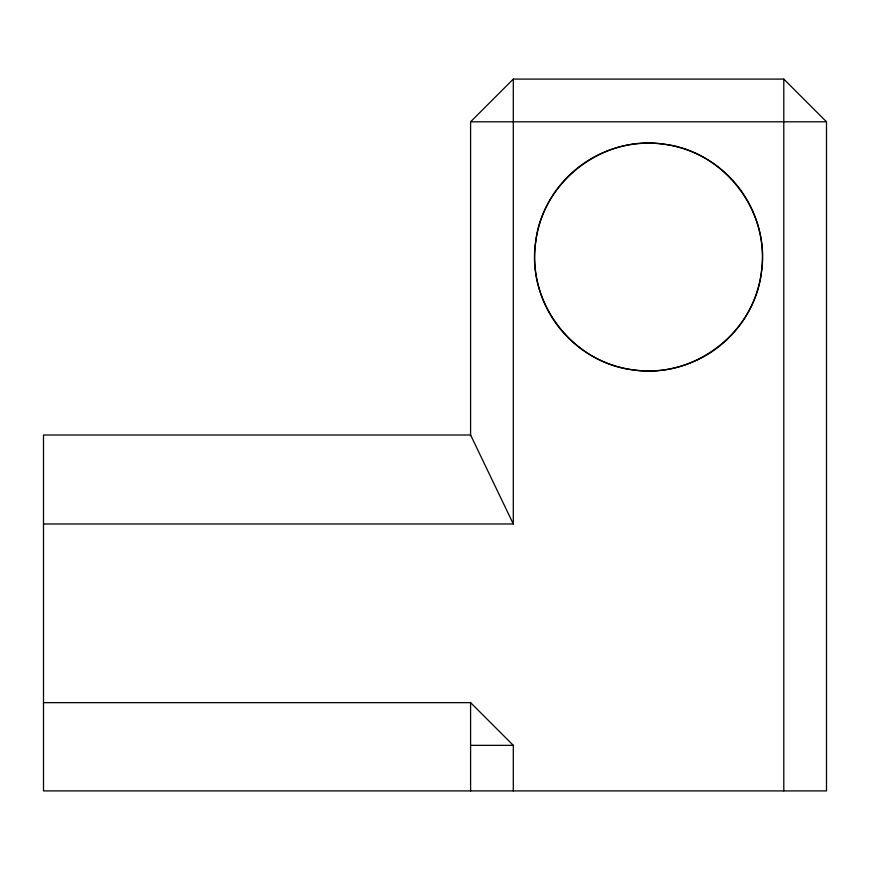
<?xml version="1.0" encoding="UTF-8"?>
<svg xmlns="http://www.w3.org/2000/svg" width="870" height="870" viewBox="0 0 870 870"><rect width="100%" height="100%" fill="white"/><g stroke="black" fill="none" stroke-linecap="round" stroke-linejoin="round"><path stroke-width="1.3" d="M470.594 435.674L470.594 121.8L513.3 79.094L783.794 79.094L826.5 121.8L826.5 790.906L43.5 790.906L43.5 435L470.594 435L513.3 523.979L43.5 523.979M470.594 121.8L826.5 121.8M43.5 702.645L470.594 702.645L513.3 745.351L513.3 790.906M470.594 745.351L513.3 745.351M783.794 79.094L783.794 790.906M513.3 79.094L513.3 523.979M470.594 702.645L470.594 790.906M535.626 242.175C526.415 302.368 573.156 363.29 633.675 369.957C693.868 379.179 754.79 332.438 761.457 271.908C770.679 211.725 723.938 150.804 663.408 144.126C603.225 134.915 542.304 181.656 535.626 242.175M579.213 347.402A113.894 113.894 0 0 0 761.457 271.908A113.894 113.894 0 0 0 604.965 151.826A113.894 113.894 0 0 0 579.213 347.402"/></g></svg>
